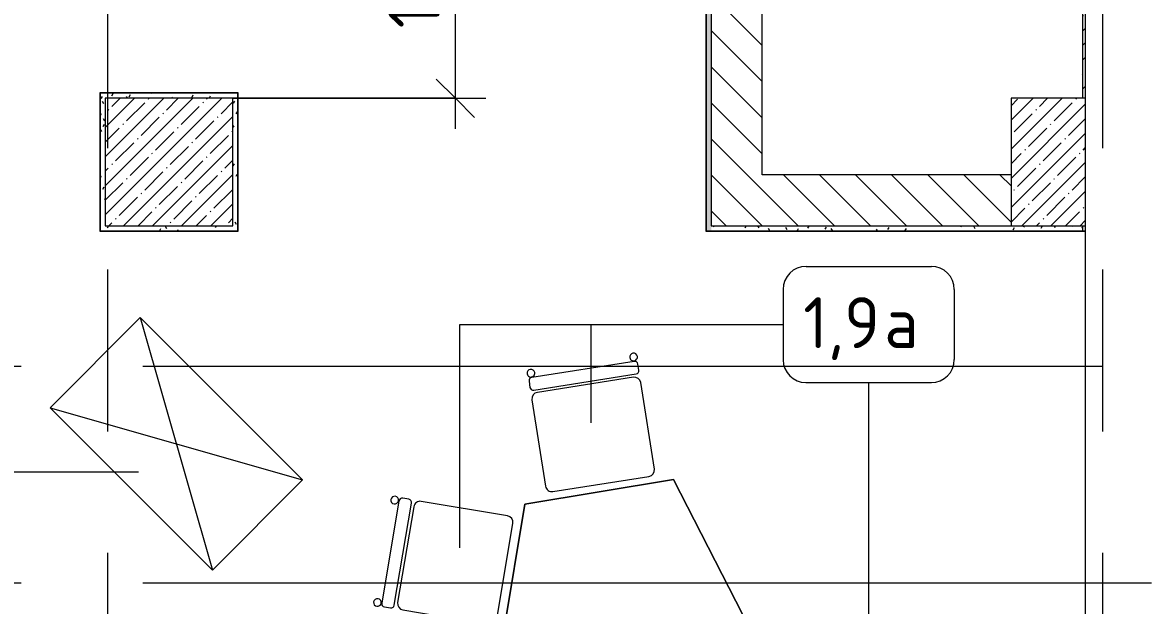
# Model space of a CAD drawing. Header units: millimetres. Extents: x 957 to 228198, y -8553 to 29000.
# Drawn here: x 70078 to 74502, y 21211 to 23497 of the extents above; entities that cross this region are included whole.
import ezdxf

# ---------------------------------------------------------------- set-up
doc = ezdxf.new("R2010")
doc.units = ezdxf.units.MM
doc.linetypes.add('Осевая', pattern=[3175, 635, -476.25, 1587.5, -476.25])
for name, color, linetype, lineweight in [('A-ANNO-DIMS', 7, 'Continuous', 9), ('A-ANNO-DIMS-100', 7, 'Continuous', 9), ('A-DETL-GENF', 7, 'Continuous', 9), ('A-WALL', 7, 'Continuous', 9), ('I-FURN-IDEN', 7, 'Continuous', 9), ('I-WALL', 7, 'Continuous', 9), ('S-COLS', 7, 'Continuous', 9), ('Оси', 7, 'Continuous', 9), ('Оси-2', 7, 'Осевая', 9)]:
    doc.layers.add(name, color=color, linetype=linetype, lineweight=lineweight)
for name, color, linetype, lineweight, true_color in [('A-WALL-1', 9, 'Continuous', 9, 0x808080), ('A-WALL-FNSH-1', 9, 'Continuous', 9, 0x808080), ('I-FURN-1', 9, 'Continuous', 9, 0x808080)]:
    doc.layers.add(name, color=color, linetype=linetype, lineweight=lineweight, true_color=true_color)
doc.styles.add('GOST Common_3', font='GOST_Common.ttf', dxfattribs={"height": 200})
doc.styles.add('ISOCPEUR_3', font='isocpeur.ttf', dxfattribs={"width": 0.9, "height": 200})
doc.dimstyles.new('ISO-2_0_0_9К_Средний_округл2', dxfattribs={"dimscale": 304.8, "dimtxt": 199.196235, "dimasz": 0.492126, "dimexe": 0.393701, "dimexo": 0, "dimgap": 0, "dimtad": 1, "dimdec": 0, "dimrnd": 10, "dimzin": 0, "dimdsep": 46, "dimtxsty": 'ISOCPEUR_3', "dimblk1": 'OBLIQUE', "dimblk2": 'OBLIQUE', "dimsah": 1, "dimcen": 0.09, "dimdle": 0.393701, "dimazin": 0, "dimtfac": 1, "dimtdec": 4, "dimtix": 1, "dimtmove": 1, "dimatfit": 3, "dimfxl": 1, "dimtvp": 1, "dimtolj": 1, "dimtzin": 0, "dimarcsym": 2})
pattern_1 = [(135, (-10247.55, 0), (-70.71068, -70.71068), [])]
pattern_2 = [(0, (-10247.55, 0), (121.92, 30.48), [10.058, -81.382, 10.058, -81.382, -487.68]), (0, (-10247.55, 0), (121.92, 30.48), [-182.88, 10.058, -172.822, 10.058, -81.382, -213.36]), (0, (-10247.55, 0), (121.92, 30.48), [-457.2, 10.058, -50.902, 10.058, -142.342]), (120, (-10201.83, 15.24), (-87.356454, 90.345817), [10.058, -81.382, 10.058, -81.382, -487.68]), (120, (-10201.83, 15.24), (-87.356454, 90.345817), [-182.88, 10.058, -172.822, 10.058, -81.382, -213.36]), (120, (-10201.83, 15.24), (-87.356454, 90.345817), [-457.2, 10.058, -50.902, 10.058, -142.342]), (240, (-10186.59, 76.2), (-34.563546, -120.825817), [10.058, -81.382, 10.058, -81.382, -487.68]), (240, (-10186.59, 76.2), (-34.563546, -120.825817), [-182.88, 10.058, -172.822, 10.058, -81.382, -213.36]), (240, (-10186.59, 76.2), (-34.563546, -120.825817), [-457.2, 10.058, -50.902, 10.058, -142.342])]

# ---------------------------------------------------------------- blocks, each defined once
blk = doc.blocks.new('BSC_Колонна _Прямоугольная - 500х500-23287078-План расстановки мебели и оборудования 3 этажа в осях 12-23')
at = {"layer": 'S-COLS'}
h = blk.add_hatch(dxfattribs=at)
h.set_pattern_fill('FP_18', color=256, style=0, pattern_type=2)
h.set_pattern_definition([(45, (-84450, -22950), (-57.02463, 57.02463), []), (45, (-84392.975, -22950), (-57.02463, 57.02463), [100.806, -20.161, 3.353, -16.808])])
h.paths.add_polyline_path([(30, -250), (40.7, -250), (40.7, 250), (-250, 250), (-250, -250)])
for p, q in [((40.7, 250), (-250, 250)), ((-250, 250), (-250, -250)), ((-250, -250), (40.7, -250))]:
    blk.add_line(p, q, dxfattribs=at)
blk = doc.blocks.new('BSC_Колонна _Прямоугольная - 500х500-V55-План расстановки мебели и оборудования 3 этажа в осях 12-23')
at = {"layer": 'S-COLS'}
h = blk.add_hatch(dxfattribs=at)
h.set_pattern_fill('FP_47', color=256, style=0, pattern_type=2)
h.set_pattern_definition([(45, (-80900, -22950), (-57.02463, 57.02463), []), (45, (-80842.975, -22950), (-57.02463, 57.02463), [100.806, -20.161, 3.353, -16.808])])
h.paths.add_polyline_path([(250, -250), (250, 250), (-250, 250), (-250, -250)])
for p, q in [((250, 250), (-250, 250)), ((-250, 250), (-250, -250)), ((250, -250), (250, 250)), ((-250, -250), (250, -250))]:
    blk.add_line(p, q, dxfattribs=at)
blk = doc.blocks.new('Стол 5ти угольный - 1_288-26232680-План расстановки мебели и оборудования 3 этажа в осях 12-23')
at = {"layer": 'I-FURN-1'}
for p, q in [((0, 455), (-480, 111.7)), ((-480, 111.7), (0, 455)), ((480, 111.7), (0, 455)), ((0, 455), (480, 111.7)), ((-480, 111.7), (-297, -456)), ((-297, -456), (-480, 111.7)), ((297, -456), (480, 111.7)), ((480, 111.7), (297, -456)), ((-297, -456), (297, -456)), ((297, -456), (-297, -456))]:
    blk.add_line(p, q, dxfattribs=at)
blk = doc.blocks.new('Стул Breuer - 1_9а-V155-План расстановки мебели и оборудования 3 этажа в осях 12-23')
at = {"layer": 'I-FURN-1'}
for p, q in [((190.5, 241.3), (-190.5, 241.3)), ((-215.9, 215.9), (-215.9, -127)), ((215.9, -127), (215.9, 215.9)), ((-215.9, -176.2), (-215.9, -200.8)), ((203.2, -163.5), (-203.2, -163.5)), ((-190.5, -152.4), (190.5, -152.4)), ((215.9, -200.8), (215.9, -176.2)), ((-203.2, -213.5), (203.2, -213.5))]:
    blk.add_line(p, q, dxfattribs=at)
for centre, radius, start, end in [((-190.5, 215.9), 25.4, 90, 180), ((190.5, 215.9), 25.4, 0, 90), ((-190.5, -127), 25.4, 180, 270), ((190.5, -127), 25.4, 270, 360), ((-203.2, -176.2), 12.7, 90, 180), ((203.2, -176.2), 12.7, 360, 90), ((-203.5, -230.6), 15.1, 360, 180), ((-203.2, -200.8), 12.7, 180, 270), ((203.7, -230.6), 15.1, 360, 180), ((203.2, -200.8), 12.7, 270, 360), ((-203.5, -230.6), 15.1, 180, 360), ((203.7, -230.6), 15.1, 180, 360)]:
    blk.add_arc(centre, radius, start, end, dxfattribs=at)
blk = doc.blocks.new('Стул Breuer - 1_9а-V156-План расстановки мебели и оборудования 3 этажа в осях 12-23')
at = {"layer": 'I-FURN-1'}
for p, q in [((190.5, 241.3), (-190.5, 241.3)), ((-215.9, 215.9), (-215.9, -127)), ((215.9, -127), (215.9, 215.9)), ((-215.9, -176.2), (-215.9, -200.8)), ((203.2, -163.5), (-203.2, -163.5)), ((-190.5, -152.4), (190.5, -152.4)), ((215.9, -200.8), (215.9, -176.2)), ((-203.2, -213.5), (203.2, -213.5))]:
    blk.add_line(p, q, dxfattribs=at)
for centre, radius, start, end in [((-190.5, 215.9), 25.4, 90, 180), ((190.5, 215.9), 25.4, 0, 90), ((-190.5, -127), 25.4, 180, 270), ((190.5, -127), 25.4, 270, 360), ((-203.2, -176.2), 12.7, 90, 180), ((203.2, -176.2), 12.7, 360, 90), ((-203.5, -230.6), 15.1, 360, 180), ((-203.2, -200.8), 12.7, 180, 270), ((203.7, -230.6), 15.1, 360, 180), ((203.2, -200.8), 12.7, 270, 360), ((-203.5, -230.6), 15.1, 180, 360), ((203.7, -230.6), 15.1, 180, 360)]:
    blk.add_arc(centre, radius, start, end, dxfattribs=at)
blk = doc.blocks.new('Шкаф параметрический - 1_303-26231832-План расстановки мебели и оборудования 3 этажа в осях 12-23')
at = {"layer": 'I-FURN-1'}
for p, q in [((0, 0), (900, 500)), ((0, 500), (900, 0)), ((900, 500), (0, 500)), ((0, 500), (0, 0)), ((0, 0), (0, 500)), ((0, 500), (900, 500)), ((900, 0), (900, 500)), ((900, 500), (900, 0)), ((0, 0), (900, 0)), ((900, 0), (0, 0))]:
    blk.add_line(p, q, dxfattribs=at)
blk = doc.blocks.new('DET_L_Линия разрыва - М100-V261-План расстановки мебели и оборудования 3 этажа в осях 12-23')
at = {"layer": 'A-DETL-GENF'}
blk.add_line((24073.2, 0), (12339.9, 0), dxfattribs=at)
blk = doc.blocks.new('DIMBLOCK53-План расстановки мебели и оборудования 3 этажа в осях 12-23')
at = {"layer": 'A-ANNO-DIMS-100', "lineweight": 20}
for p, q in [((71774.4, 24900), (71699.4, 24975)), ((71774.4, 24900), (71849.4, 24825)), ((71774.4, 23200), (71699.4, 23275)), ((71774.4, 23200), (71849.4, 23125))]:
    blk.add_line(p, q, dxfattribs=at)
at = {"layer": 'A-ANNO-DIMS-100'}
for p, q in [((71712.4, 24900), (71894.4, 24900)), ((71774.4, 24900), (71712.4, 24900)), ((71774.4, 23080), (71774.4, 24900)), ((71774.4, 24046.2), (71774.4, 24050)), ((71774.4, 23475), (71774.4, 24046.2)), ((70902.4, 23200), (71894.4, 23200)), ((71774.4, 23200), (70902.4, 23200))]:
    blk.add_line(p, q, dxfattribs=at)
at = {"layer": 'A-ANNO-DIMS-100', "color": 0, "insert": (71513.1, 23475), "char_height": 200, "width": 565.411, "attachment_point": 1, "rotation": 90, "line_spacing_factor": 1.149209, "style": 'ISOCPEUR_3'}
blk.add_mtext('1700', dxfattribs=at)
blk = doc.blocks.new('_Oblique')
at = {"color": 0, "linetype": 'ByBlock', "lineweight": -2}
blk.add_line((-0.5, -0.5), (0.5, 0.5), dxfattribs=at)
blk = doc.blocks.new('Марка_Мебель - В прямоуг_Balcon_Марка-25523697-План расстановки мебели и оборудования 3 этажа в осях 12-23')
at = {"layer": 'I-FURN-IDEN'}
for p, q in [((-2.455, 2.278), (2.455, 2.278)), ((-3.355, 1.378), (-3.355, -1.384)), ((3.355, 1.378), (3.355, -1.378)), ((-2.461, -2.278), (2.455, -2.278))]:
    blk.add_line(p, q, dxfattribs=at)
for centre, radius, start, end in [((-2.455, 1.378), 0.9, 90, 180), ((2.455, 1.378), 0.9, 0, 90), ((-2.461, -1.384), 0.893, 180, 270), ((2.455, -1.378), 0.9, 270, 0)]:
    blk.add_arc(centre, radius, start, end, dxfattribs=at)

msp = doc.modelspace()

# ---------------------------------------------------------------- hatches: boundary and pattern name
at = {"layer": 'I-WALL'}
h = msp.add_hatch(dxfattribs=at)
h.set_pattern_fill('FP_68', color=256, style=0, pattern_type=2)
h.set_pattern_definition(pattern_2)
h.paths.add_polyline_path([(72757.5, 22680), (72777.5, 22680), (72777.5, 26900), (72757.5, 26878), (72757.5, 22700)])
h = msp.add_hatch(dxfattribs=at)
h.set_pattern_fill('FP_17', color=256, style=0, pattern_type=2)
h.set_pattern_definition([(45, (-10247.55, 0), (-57.02463, 57.02463), []), (45, (-10190.526, 0), (-57.02463, 57.02463), [100.806, -20.161, 3.353, -16.808])])
h.paths.add_polyline_path([(74243.1, 22680), (74243.1, 22700), (74232.4, 22700), (74232.4, 22680)])
h.paths.add_polyline_path([(74243.1, 23200), (74243.1, 26600), (74232.4, 26600), (74232.4, 23200)])
h = msp.add_hatch(dxfattribs=at)
h.set_pattern_fill('FP_21', color=256, style=0, pattern_type=2)
h.set_pattern_definition(pattern_1)
h.paths.add_polyline_path([(72977.5, 22700), (72977.5, 24259.9), (72777.5, 24259.9), (72777.5, 22700)])
h = msp.add_hatch(dxfattribs=at)
h.set_pattern_fill('FP_68', color=256, style=0, pattern_type=2)
h.set_pattern_definition(pattern_2)
h.paths.add_polyline_path([(70382.4, 23200), (70902.4, 23200), (70902.4, 23220), (70382.4, 23220)])
h = msp.add_hatch(dxfattribs=at)
h.set_pattern_fill('FP_68', color=256, style=0, pattern_type=2)
h.set_pattern_definition(pattern_2)
h.paths.add_polyline_path([(70382.4, 22680), (70402.4, 22680), (70402.4, 23200), (70382.4, 23200)])
h = msp.add_hatch(dxfattribs=at)
h.set_pattern_fill('FP_68', color=256, style=0, pattern_type=2)
h.set_pattern_definition(pattern_2)
h.paths.add_polyline_path([(70902.4, 22680), (70922.4, 22680), (70922.4, 23220), (70902.4, 23220), (70902.4, 22700)])
h = msp.add_hatch(dxfattribs=at)
h.set_pattern_fill('FP_21', color=256, style=0, pattern_type=2)
h.set_pattern_definition(pattern_1)
h.paths.add_polyline_path([(72977.5, 22700), (73952.4, 22700), (73952.4, 22900), (72977.5, 22900)])
h = msp.add_hatch(dxfattribs=at)
h.set_pattern_fill('FP_68', color=256, style=0, pattern_type=2)
h.set_pattern_definition(pattern_2)
h.paths.add_polyline_path([(70402.4, 22680), (70902.4, 22680), (70902.4, 22700), (70402.4, 22700)])
h = msp.add_hatch(dxfattribs=at)
h.set_pattern_fill('FP_68', color=256, style=0, pattern_type=2)
h.set_pattern_definition(pattern_2)
h.paths.add_polyline_path([(73952.4, 22680), (74232.4, 22680), (74232.4, 22700), (72777.5, 22700), (72777.6, 22680), (72977.5, 22680)])

# ---------------------------------------------------------------- linework, layer by layer
at = {"layer": 'A-WALL'}
for p, q in [((72757.5, 26900), (72757.5, 22679)), ((74232.4, 22700), (74232.4, 22680))]:
    msp.add_line(p, q, dxfattribs=at)
at = {"layer": 'A-WALL-1'}
for p, q in [((72777.5, 26900), (72777.5, 22700)), ((74232.4, 26600), (74232.4, 23200)), ((72977.5, 22900), (72977.5, 24460)), ((70922.4, 23220), (70382.4, 23220)), ((70382.4, 23220), (70382.4, 22680)), ((70922.4, 22680), (70922.4, 23220)), ((73952.4, 22900), (72977.5, 22900)), ((72777.5, 22700), (73952.4, 22700)), ((70382.4, 22680), (70922.4, 22680)), ((72757.5, 22680), (74243.1, 22680))]:
    msp.add_line(p, q, dxfattribs=at)
at = {"layer": 'A-WALL-FNSH-1'}
for p, q in [((72756.5, 26879), (72756.5, 22679)), ((70923.4, 23221), (70381.4, 23221)), ((70381.4, 23221), (70381.4, 22679)), ((70923.4, 22679), (70923.4, 23221)), ((70381.4, 22679), (70923.4, 22679)), ((72756.5, 22679), (74243.1, 22679))]:
    msp.add_line(p, q, dxfattribs=at)
at = {"layer": 'I-FURN-IDEN'}
for p, q in [((71791.7, 22312.9), (73058.9, 22312.9)), ((71791.7, 21437.4), (71791.7, 22312.9)), ((72307.2, 22312.9), (73058.9, 22312.9)), ((72307.2, 21927.6), (72307.2, 22312.9)), ((73394.4, 20773.9), (73394.4, 22085.2)), ((70532.3, 21733.3), (70015.9, 21733.3))]:
    msp.add_line(p, q, dxfattribs=at)
at = {"layer": 'Оси'}
for p, q in [((71812.4, 22150), (74312.4, 22150)), ((72002.4, 21300), (74502.4, 21300))]:
    msp.add_line(p, q, dxfattribs=at)
at = {"layer": 'Оси-2'}
for p, q in [((70412.4, -331.5), (70412.4, 25030)), ((74312.4, -331.5), (74312.4, 24898.1)), ((28163.2, 22150), (71812.4, 22150)), ((28163.2, 21300), (72002.4, 21300))]:
    msp.add_line(p, q, dxfattribs=at)

# ---------------------------------------------------------------- block references
at = {"layer": 'A-DETL-GENF', "rotation": 90.00000000000031}
msp.add_blockref('DET_L_Линия разрыва - М100-V261-План расстановки мебели и оборудования 3 этажа в осях 12-23', (74243.1, 3301.1), dxfattribs=at)
at = {"layer": 'I-FURN-1'}
for name, p, rotation in [('Шкаф параметрический - 1_303-26231832-План расстановки мебели и оборудования 3 этажа в осях 12-23', (70185.8, 21986.2), 314.9999999999998), ('Стул Breuer - 1_9а-V155-План расстановки мебели и оборудования 3 этажа в осях 12-23', (72307.6, 21925.7), 188.940429214253), ('Стол 5ти угольный - 1_288-26232680-План расстановки мебели и оборудования 3 этажа в осях 12-23', (72368.7, 21286.5), 44.99999999999972), ('Стул Breuer - 1_9а-V156-План расстановки мебели и оборудования 3 этажа в осях 12-23', (71730.2, 21385.1), 260.451427907012)]:
    msp.add_blockref(name, p, dxfattribs=dict(at, rotation=rotation))
at = {"layer": 'I-FURN-IDEN', "xscale": 99.99999999999993, "yscale": 99.99999999999993, "zscale": 99.99999999999993}
msp.add_blockref('Марка_Мебель - В прямоуг_Balcon_Марка-25523697-План расстановки мебели и оборудования 3 этажа в осях 12-23', (73394.4, 22312.9), dxfattribs=at)
at = {"layer": 'S-COLS'}
for name, p in [('BSC_Колонна _Прямоугольная - 500х500-V55-План расстановки мебели и оборудования 3 этажа в осях 12-23', (70652.4, 22950)), ('BSC_Колонна _Прямоугольная - 500х500-23287078-План расстановки мебели и оборудования 3 этажа в осях 12-23', (74202.4, 22950))]:
    msp.add_blockref(name, p, dxfattribs=at)

# ---------------------------------------------------------------- texts
at = {"layer": 'I-FURN-IDEN', "char_height": 200, "attachment_point": 1, "style": 'GOST Common_3'}
for s, insert, width in [('1,9', (73137.9, 22420), 384.81), ('\\fGOST Common|b0|i0|c204|p34|;а', (73455.4, 22420), 200.422)]:
    msp.add_mtext(s, dxfattribs=dict(at, insert=insert, width=width))

# ---------------------------------------------------------------- dimensions: what is measured, and where the dimension line sits
at = {"layer": 'A-ANNO-DIMS'}
dim = msp.add_linear_dim(base=(71774.4, 24900), p1=(70902.4, 23200), p2=(71712.4, 24900), angle=90, dimstyle='ISO-2_0_0_9К_Средний_округл2', override={"dimpost": '<>', "dimfxl": 1883.109117}, dxfattribs=at)
dim.commit()
dim.dimension.update_dxf_attribs({"geometry": 'DIMBLOCK53-План расстановки мебели и оборудования 3 этажа в осях 12-23', "text_midpoint": (71646.5, 23757.7), "dimtype": 160, "text_rotation": 90})

doc.saveas('drawing.dxf')
